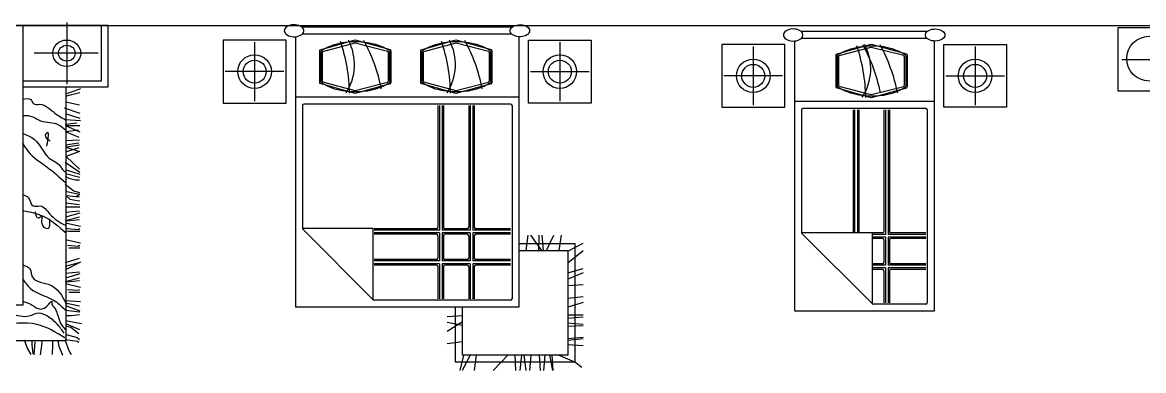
# Model space of a CAD drawing. Header units: inches. Extents: x 9.7 to 52.2, y 13.1 to 37.9.
# Drawn here: x 15.68 to 23.7, y 26.74 to 29.23 of the extents above; entities that cross this region are included whole.
import ezdxf

# ---------------------------------------------------------------- set-up
doc = ezdxf.new("R2010")
doc.units = ezdxf.units.IN
doc.header["$MEASUREMENT"] = 0
doc.layers.add('02', color=2, linetype='Continuous')
doc.layers.add('1', color=1, linetype='Continuous')

msp = doc.modelspace()

# ---------------------------------------------------------------- linework, layer by layer
at = {"layer": '02'}
for p, q in [((15.9983, 29.227), (15.9983, 28.787)), ((19.2061, 29.2049), (19.2182, 29.2083)), ((19.2182, 29.2083), (19.2311, 29.2102)), ((19.2311, 29.2102), (19.2444, 29.2106)), ((19.2444, 29.2106), (19.2575, 29.2095)), ((19.2575, 29.2095), (19.2701, 29.2068)), ((19.2701, 29.2068), (19.2816, 29.2027)), ((16.2947, 29.2056), (13.5712, 29.2056)), ((15.6846, 29.2056), (15.6846, 27.206)), ((16.2481, 28.8096), (16.2481, 29.2056)), ((16.2947, 28.7656), (16.2947, 29.2056)), ((19.1843, 29.1425), (17.682, 29.1425)), ((19.184, 29.1925), (17.6823, 29.1925)), ((19.1715, 29.1717), (19.174, 29.1797)), ((19.1715, 29.1635), (19.1715, 29.1717)), ((19.174, 29.1555), (19.1715, 29.1635)), ((19.174, 29.1797), (19.1789, 29.1873)), ((19.1789, 29.1479), (19.174, 29.1555)), ((19.1789, 29.1873), (19.1861, 29.1942)), ((19.1861, 29.141), (19.1789, 29.1479)), ((19.1861, 29.1942), (19.1953, 29.2002)), ((19.1953, 29.1351), (19.1861, 29.141)), ((19.1953, 29.2002), (19.2061, 29.2049)), ((19.2061, 29.1303), (19.1953, 29.1351)), ((19.2182, 29.1269), (19.2061, 29.1303)), ((19.2311, 29.125), (19.2182, 29.1269)), ((19.2575, 29.1258), (19.2444, 29.1246)), ((19.2701, 29.1284), (19.2575, 29.1258)), ((19.2816, 29.1325), (19.2701, 29.1284)), ((19.2816, 29.2027), (19.2916, 29.1973)), ((19.2916, 29.1379), (19.2816, 29.1325)), ((19.2916, 29.1973), (19.2998, 29.1909)), ((19.2998, 29.1443), (19.2916, 29.1379)), ((19.2998, 29.1909), (19.3059, 29.1836)), ((19.3059, 29.1516), (19.2998, 29.1443)), ((19.3059, 29.1836), (19.3097, 29.1758)), ((19.3097, 29.1595), (19.3059, 29.1516)), ((19.3097, 29.1758), (19.3109, 29.1676)), ((19.3109, 29.1676), (19.3097, 29.1595)), ((22.1559, 29.1621), (21.2542, 29.1621)), ((22.1434, 29.1414), (22.1459, 29.1494)), ((22.1434, 29.1332), (22.1434, 29.1414)), ((22.1459, 29.1251), (22.1434, 29.1332)), ((22.1459, 29.1494), (22.1508, 29.157)), ((22.1508, 29.157), (22.158, 29.1639)), ((22.158, 29.1639), (22.1672, 29.1698)), ((22.1672, 29.1698), (22.178, 29.1746)), ((22.178, 29.1746), (22.1901, 29.178)), ((22.1901, 29.178), (22.203, 29.1799)), ((22.203, 29.1799), (22.2163, 29.1803)), ((22.2163, 29.1803), (22.2294, 29.1791)), ((22.2294, 29.1791), (22.242, 29.1764)), ((22.242, 29.1764), (22.2535, 29.1723)), ((22.2535, 29.1723), (22.2635, 29.167)), ((22.2635, 29.167), (22.2717, 29.1605)), ((22.2717, 29.1605), (22.2778, 29.1533)), ((22.2778, 29.1533), (22.2816, 29.1454)), ((22.2816, 29.1291), (22.2778, 29.1213)), ((22.2816, 29.1454), (22.2828, 29.1373)), ((22.2828, 29.1373), (22.2816, 29.1291)), ((23.5208, 29.1881), (23.5208, 28.7381)), ((23.9708, 29.1881), (23.5208, 29.1881)), ((17.5675, 29.1007), (17.1175, 29.1007)), ((17.1175, 29.1007), (17.1175, 28.6507)), ((17.3425, 29.0859), (17.3425, 28.6654)), ((17.5675, 28.6507), (17.5675, 29.1007)), ((17.6348, 29.125), (17.6348, 27.1925)), ((17.8111, 29.0304), (18.0613, 29.1016)), ((17.8213, 29.0254), (17.8644, 29.0503)), ((17.8315, 29.0202), (18.0613, 29.0816)), ((17.8644, 29.0503), (17.915, 29.0699)), ((17.915, 29.0699), (17.9712, 29.0835)), ((17.9712, 29.0835), (18.0309, 29.0906)), ((18.0309, 29.0906), (18.0918, 29.0909)), ((18.0613, 29.1016), (18.3136, 29.0331)), ((18.0613, 29.0816), (18.2933, 29.0227)), ((18.0918, 29.0909), (18.1517, 29.0844)), ((18.1517, 29.0844), (18.2084, 29.0714)), ((18.2084, 29.0714), (18.2596, 29.0524)), ((18.2596, 29.0524), (18.3034, 29.0279)), ((18.5337, 29.0304), (18.7839, 29.1016)), ((18.5439, 29.0254), (18.587, 29.0503)), ((18.5541, 29.0202), (18.784, 29.0816)), ((18.587, 29.0503), (18.6376, 29.0699)), ((18.6376, 29.0699), (18.6938, 29.0835)), ((18.6938, 29.0835), (18.7535, 29.0906)), ((18.7535, 29.0906), (18.8144, 29.0909)), ((18.7839, 29.1016), (19.0362, 29.0331)), ((18.784, 29.0816), (19.0159, 29.0227)), ((18.8144, 29.0909), (18.8743, 29.0844)), ((18.8743, 29.0844), (18.931, 29.0714)), ((18.931, 29.0714), (18.9822, 29.0524)), ((18.9822, 29.0524), (19.026, 29.0279)), ((19.2444, 29.1246), (19.2311, 29.125)), ((19.2348, 29.1247), (19.2348, 27.1925)), ((19.3021, 29.1007), (19.7521, 29.1007)), ((19.3021, 28.6507), (19.3021, 29.1007)), ((19.5271, 29.0859), (19.5271, 28.6654)), ((19.7521, 29.1007), (19.7521, 28.6507)), ((21.1361, 29.0703), (20.6861, 29.0703)), ((20.6861, 29.0703), (20.6861, 28.6203)), ((20.9111, 29.0556), (20.9111, 28.635)), ((21.1361, 28.6203), (21.1361, 29.0703)), ((21.2067, 29.0946), (21.2067, 27.1721)), ((22.1562, 29.1121), (21.2539, 29.1121)), ((21.5056, 29), (21.7558, 29.0712)), ((21.526, 28.9899), (21.7558, 29.0512)), ((21.6094, 29.0395), (21.6657, 29.0531)), ((21.6657, 29.0531), (21.7254, 29.0602)), ((21.7254, 29.0602), (21.7863, 29.0606)), ((21.7558, 29.0712), (22.0081, 29.0027)), ((21.7558, 29.0512), (21.9878, 28.9923)), ((21.7863, 29.0606), (21.8462, 29.0541)), ((21.8462, 29.0541), (21.9029, 29.0411)), ((22.1508, 29.1175), (22.1459, 29.1251)), ((22.158, 29.1106), (22.1508, 29.1175)), ((22.1672, 29.1047), (22.158, 29.1106)), ((22.178, 29.1), (22.1672, 29.1047)), ((22.1901, 29.0966), (22.178, 29.1)), ((22.203, 29.0946), (22.1901, 29.0966)), ((22.2163, 29.0943), (22.203, 29.0946)), ((22.2067, 29.0944), (22.2067, 27.1621)), ((22.2294, 29.0954), (22.2163, 29.0943)), ((22.242, 29.0981), (22.2294, 29.0954)), ((22.2535, 29.1022), (22.242, 29.0981)), ((22.2635, 29.1076), (22.2535, 29.1022)), ((22.2717, 29.114), (22.2635, 29.1076)), ((22.2778, 29.1213), (22.2717, 29.114)), ((22.274, 29.0703), (22.724, 29.0703)), ((22.274, 28.6203), (22.274, 29.0703)), ((22.499, 29.0556), (22.499, 28.635)), ((22.724, 29.0703), (22.724, 28.6203)), ((16.2223, 29.007), (15.7649, 29.007)), ((17.807, 29.0223), (17.807, 28.7985)), ((17.817, 29.0172), (17.817, 28.8036)), ((17.827, 29.0119), (17.827, 28.8089)), ((18.2978, 29.0143), (18.2978, 28.8065)), ((18.3078, 29.0197), (18.3078, 28.8012)), ((18.3178, 29.0249), (18.3178, 28.7959)), ((18.5296, 29.0223), (18.5296, 28.7985)), ((18.5396, 29.0172), (18.5396, 28.8036)), ((18.5496, 29.0119), (18.5496, 28.8089)), ((19.0204, 29.0143), (19.0204, 28.8065)), ((19.0304, 29.0197), (19.0304, 28.8012)), ((19.0404, 29.0249), (19.0404, 28.7959)), ((21.5015, 28.992), (21.5015, 28.7681)), ((21.5115, 28.9869), (21.5115, 28.7733)), ((21.5158, 28.995), (21.5589, 29.0199)), ((21.5215, 28.9816), (21.5215, 28.7785)), ((21.5589, 29.0199), (21.6094, 29.0395)), ((21.9029, 29.0411), (21.9541, 29.022)), ((21.9541, 29.022), (21.9979, 28.9976)), ((21.9923, 28.9839), (21.9923, 28.7762)), ((22.0023, 28.9893), (22.0023, 28.7708)), ((22.0123, 28.9946), (22.0123, 28.7656)), ((23.9459, 28.9605), (23.5493, 28.9605)), ((15.6881, 28.8096), (15.6881, 28.8096)), ((15.6881, 28.8096), (16.2481, 28.8096)), ((17.5528, 28.8757), (17.1323, 28.8757)), ((19.3169, 28.8757), (19.7374, 28.8757)), ((21.1213, 28.8453), (20.7008, 28.8453)), ((22.2888, 28.8453), (22.7093, 28.8453)), ((15.6881, 28.7656), (16.2947, 28.7656)), ((15.9914, 28.7656), (15.9914, 26.9511)), ((18.0613, 28.7192), (17.8111, 28.7904)), ((17.8644, 28.7706), (17.8213, 28.7954)), ((18.0613, 28.7392), (17.8315, 28.8006)), ((17.915, 28.751), (17.8644, 28.7706)), ((17.9712, 28.7373), (17.915, 28.751)), ((18.0309, 28.7302), (17.9712, 28.7373)), ((18.0918, 28.7299), (18.0309, 28.7302)), ((18.2933, 28.7981), (18.0613, 28.7392)), ((18.3136, 28.7877), (18.0613, 28.7192)), ((18.1517, 28.7364), (18.0918, 28.7299)), ((18.2084, 28.7494), (18.1517, 28.7364)), ((18.2596, 28.7685), (18.2084, 28.7494)), ((18.3034, 28.7929), (18.2596, 28.7685)), ((18.7839, 28.7192), (18.5337, 28.7904)), ((18.587, 28.7706), (18.5439, 28.7954)), ((18.784, 28.7392), (18.5541, 28.8006)), ((18.6376, 28.751), (18.587, 28.7706)), ((18.6938, 28.7373), (18.6376, 28.751)), ((18.7535, 28.7302), (18.6938, 28.7373)), ((18.8144, 28.7299), (18.7535, 28.7302)), ((19.0362, 28.7877), (18.7839, 28.7192)), ((19.0159, 28.7981), (18.784, 28.7392)), ((18.8743, 28.7364), (18.8144, 28.7299)), ((18.931, 28.7494), (18.8743, 28.7364)), ((18.9822, 28.7685), (18.931, 28.7494)), ((19.026, 28.7929), (18.9822, 28.7685)), ((21.7558, 28.6889), (21.5056, 28.7601)), ((21.5589, 28.7402), (21.5158, 28.7651)), ((21.7558, 28.7089), (21.526, 28.7702)), ((21.6094, 28.7206), (21.5589, 28.7402)), ((21.9878, 28.7678), (21.7558, 28.7089)), ((22.0081, 28.7574), (21.7558, 28.6889)), ((21.9541, 28.7381), (21.9029, 28.7191)), ((21.9979, 28.7625), (21.9541, 28.7381)), ((23.5208, 28.7381), (23.9708, 28.7381)), ((15.9914, 28.6602), (16.0893, 28.6393)), ((17.1175, 28.6507), (17.5675, 28.6507)), ((19.2348, 28.6925), (17.6348, 28.6925)), ((19.7521, 28.6507), (19.3021, 28.6507)), ((22.2067, 28.6621), (21.2067, 28.6621)), ((21.6657, 28.707), (21.6094, 28.7206)), ((21.7254, 28.6999), (21.6657, 28.707)), ((21.7863, 28.6996), (21.7254, 28.6999)), ((21.8462, 28.706), (21.7863, 28.6996)), ((21.9029, 28.7191), (21.8462, 28.706)), ((15.9806, 28.6161), (16.0927, 28.5777)), ((15.9865, 28.577), (16.0927, 28.542)), ((17.6848, 28.6325), (17.6848, 27.7566)), ((19.1748, 28.6425), (17.6948, 28.6425)), ((18.6548, 28.6325), (18.6548, 27.7625)), ((18.6648, 28.6325), (18.6648, 27.7425)), ((18.6848, 28.6325), (18.6848, 27.7425)), ((18.6948, 28.6325), (18.6948, 27.7625)), ((18.8748, 28.6325), (18.8748, 27.7625)), ((18.8848, 28.6325), (18.8848, 27.7425)), ((18.9048, 28.6325), (18.9048, 27.7425)), ((18.9148, 28.6325), (18.9148, 27.7625)), ((19.1848, 28.6325), (19.1848, 27.2525)), ((20.6861, 28.6203), (21.1361, 28.6203)), ((21.2567, 28.6021), (21.2567, 27.7263)), ((22.1467, 28.6121), (21.2667, 28.6121)), ((21.6267, 28.6021), (21.6267, 27.7321)), ((21.6367, 28.6021), (21.6367, 27.7263)), ((21.6567, 28.6021), (21.6567, 27.7263)), ((21.6667, 28.6021), (21.6667, 27.7321)), ((21.8467, 28.6021), (21.8467, 27.7321)), ((21.8567, 28.6021), (21.8567, 27.7121)), ((21.8767, 28.6021), (21.8767, 27.7121)), ((21.8867, 28.6021), (21.8867, 27.7321)), ((22.1567, 28.6021), (22.1567, 27.2221)), ((22.724, 28.6203), (22.274, 28.6203)), ((15.9865, 28.5324), (16.0962, 28.5258)), ((15.9865, 28.4989), (16.0694, 28.51)), ((16.0927, 28.4869), (15.993, 28.4869)), ((15.993, 28.4869), (16.0927, 28.4448)), ((16.0824, 28.4577), (15.993, 28.4448)), ((15.993, 28.4448), (16.0859, 28.4059)), ((16.0893, 28.3864), (15.9896, 28.3799)), ((16.0859, 28.3637), (15.9896, 28.3508)), ((16.0893, 28.3508), (15.993, 28.3346)), ((15.993, 28.3346), (16.0893, 28.3054)), ((16.0859, 28.3313), (15.9965, 28.3021)), ((16.0893, 28.3054), (15.993, 28.2697)), ((15.993, 28.2697), (16.0893, 28.1789)), ((15.9862, 28.2276), (16.0927, 28.1562)), ((15.993, 28.1725), (16.0927, 28.1433)), ((15.9862, 28.1271), (16.0137, 28.1141)), ((15.9896, 28.1465), (16.0927, 28.1206)), ((16.0137, 28.1141), (16.0618, 28.1011)), ((16.0618, 28.1011), (16.0893, 28.1011)), ((15.9862, 28.072), (16.048, 28.0233)), ((15.9896, 28.0201), (16.0549, 28.0071)), ((16.048, 28.0233), (16.0893, 28.0104)), ((16.0549, 28.0071), (16.0927, 28.0006)), ((16.0893, 27.9228), (15.9896, 27.9358)), ((16.0893, 27.9779), (15.993, 27.9877)), ((15.993, 27.9877), (16.0205, 27.965)), ((16.0205, 27.965), (16.0721, 27.9552)), ((16.0927, 28.0006), (16.0652, 27.9779)), ((16.0721, 27.9552), (16.0927, 27.952)), ((15.9965, 27.9066), (15.9896, 27.9001)), ((15.9896, 27.871), (16.0893, 27.8807)), ((16.0927, 27.8645), (15.9896, 27.8353)), ((16.0927, 27.9066), (15.9965, 27.9066)), ((16.0893, 27.8353), (15.9862, 27.8094)), ((16.0893, 27.8158), (15.9999, 27.8061)), ((15.9999, 27.7931), (16.0962, 27.7705)), ((15.9862, 27.7607), (16.0033, 27.7542)), ((15.9896, 27.738), (16.0137, 27.7348)), ((16.0033, 27.7542), (16.079, 27.7478)), ((16.0137, 27.7348), (16.0927, 27.7348)), ((16.079, 27.7478), (16.0927, 27.7542)), ((17.6848, 27.7566), (18.1919, 27.7566)), ((18.1919, 27.2454), (17.6878, 27.7495)), ((18.1919, 27.2454), (18.1919, 27.7566)), ((18.6448, 27.7525), (18.199, 27.7525)), ((18.6648, 27.7425), (18.199, 27.7425)), ((18.6648, 27.7225), (18.199, 27.7225)), ((18.6448, 27.7125), (18.199, 27.7125)), ((18.6548, 27.7025), (18.6548, 27.5425)), ((18.6648, 27.7225), (18.6648, 27.5225)), ((18.8848, 27.7425), (18.6848, 27.7425)), ((18.8848, 27.7225), (18.6848, 27.7225)), ((18.6848, 27.7225), (18.6848, 27.5225)), ((18.6948, 27.7025), (18.6948, 27.5425)), ((18.8648, 27.7525), (18.7048, 27.7525)), ((18.8648, 27.7125), (18.7048, 27.7125)), ((18.8748, 27.7025), (18.8748, 27.5425)), ((18.8848, 27.7225), (18.8848, 27.5225)), ((19.1748, 27.7425), (18.9048, 27.7425)), ((19.1748, 27.7225), (18.9048, 27.7225)), ((18.9048, 27.7225), (18.9048, 27.5225)), ((18.9148, 27.7025), (18.9148, 27.5425)), ((19.1748, 27.7525), (18.9248, 27.7525)), ((19.1748, 27.7125), (18.9248, 27.7125)), ((19.2975, 27.7065), (19.2842, 27.5965)), ((19.3993, 27.5965), (19.3194, 27.7065)), ((19.3768, 27.5965), (19.3799, 27.7065)), ((19.3979, 27.7065), (19.4076, 27.5965)), ((19.4305, 27.5965), (19.4835, 27.7065)), ((19.5369, 27.7065), (19.5194, 27.5965)), ((21.2567, 27.7263), (21.7638, 27.7263)), ((21.7638, 27.215), (21.2597, 27.7192)), ((21.7638, 27.215), (21.7638, 27.7263)), ((21.8367, 27.7221), (21.7638, 27.7221)), ((21.8567, 27.7121), (21.7638, 27.7121)), ((21.8567, 27.6921), (21.7638, 27.6921)), ((21.8367, 27.6821), (21.7638, 27.6821)), ((21.8567, 27.6921), (21.8567, 27.4921)), ((22.1467, 27.7121), (21.8767, 27.7121)), ((22.1467, 27.6921), (21.8767, 27.6921)), ((21.8767, 27.6921), (21.8767, 27.4921)), ((22.1467, 27.7221), (21.8967, 27.7221)), ((22.1467, 27.6821), (21.8967, 27.6821)), ((15.9999, 27.6739), (16.0962, 27.6512)), ((16.0033, 27.635), (16.079, 27.6285)), ((16.0137, 27.6155), (16.0927, 27.6155)), ((16.079, 27.6285), (16.0927, 27.635)), ((19.2348, 27.6465), (19.6349, 27.6465)), ((19.5849, 27.5933), (19.6949, 27.6496)), ((19.6349, 27.6465), (19.6349, 26.7989)), ((21.8467, 27.6721), (21.8467, 27.5121)), ((21.8867, 27.6721), (21.8867, 27.5121)), ((15.9896, 27.5102), (16.0893, 27.5426)), ((18.6448, 27.5325), (18.199, 27.5325)), ((18.6648, 27.5225), (18.199, 27.5225)), ((18.8848, 27.5225), (18.6848, 27.5225)), ((18.8648, 27.5325), (18.7048, 27.5325)), ((19.1748, 27.5225), (18.9048, 27.5225)), ((19.1748, 27.5325), (18.9248, 27.5325)), ((19.2348, 27.5965), (19.5849, 27.5965)), ((19.5849, 27.5965), (19.5849, 26.8489)), ((19.6949, 27.5949), (19.5849, 27.5072)), ((15.9896, 27.4843), (16.0962, 27.5135)), ((15.9896, 27.4355), (16.0893, 27.4452)), ((16.0962, 27.5135), (15.993, 27.4616)), ((18.6648, 27.5025), (18.199, 27.5025)), ((18.6448, 27.4925), (18.199, 27.4925)), ((18.6548, 27.4825), (18.6548, 27.2525)), ((18.6648, 27.5025), (18.6648, 27.2525)), ((18.8848, 27.5025), (18.6848, 27.5025)), ((18.6848, 27.5025), (18.6848, 27.2525)), ((18.6948, 27.4825), (18.6948, 27.2525)), ((18.8648, 27.4925), (18.7048, 27.4925)), ((18.8748, 27.4825), (18.8748, 27.2525)), ((18.8848, 27.5025), (18.8848, 27.2525)), ((19.1748, 27.5025), (18.9048, 27.5025)), ((18.9048, 27.5025), (18.9048, 27.2525)), ((18.9148, 27.4825), (18.9148, 27.2525)), ((19.1748, 27.4925), (18.9248, 27.4925)), ((19.5849, 27.4381), (19.6949, 27.4679)), ((21.8367, 27.5021), (21.7638, 27.5021)), ((21.8567, 27.4921), (21.7638, 27.4921)), ((21.8567, 27.4721), (21.7638, 27.4721)), ((21.8367, 27.4621), (21.7638, 27.4621)), ((21.8467, 27.4521), (21.8467, 27.2221)), ((21.8567, 27.4721), (21.8567, 27.2221)), ((22.1467, 27.4921), (21.8767, 27.4921)), ((22.1467, 27.4721), (21.8767, 27.4721)), ((21.8767, 27.4721), (21.8767, 27.2221)), ((21.8867, 27.4521), (21.8867, 27.2221)), ((22.1467, 27.5021), (21.8967, 27.5021)), ((22.1467, 27.4621), (21.8967, 27.4621)), ((16.0893, 27.3998), (15.9862, 27.3739)), ((16.0927, 27.429), (15.9896, 27.3998)), ((16.0893, 27.3804), (15.9999, 27.3707)), ((19.6949, 27.437), (19.5849, 27.393)), ((15.9999, 27.3577), (16.0962, 27.335)), ((16.0033, 27.3188), (16.079, 27.3123)), ((16.0137, 27.2993), (16.0927, 27.2993)), ((16.079, 27.3123), (16.0927, 27.3188)), ((19.5849, 27.3479), (19.6949, 27.3533)), ((15.6846, 27.206), (14.1813, 27.206)), ((15.9862, 27.2229), (16.0893, 27.2002)), ((15.9896, 27.2391), (16.0962, 27.2326)), ((15.9896, 27.2034), (16.0927, 27.1645)), ((19.1748, 27.2425), (18.199, 27.2425)), ((19.5849, 27.2568), (19.6949, 27.2681)), ((19.6949, 27.225), (19.5849, 27.1923)), ((22.1467, 27.2121), (21.7709, 27.2121)), ((15.9896, 27.171), (16.0927, 27.158)), ((15.993, 27.133), (16.0309, 27.133)), ((16.0309, 27.133), (16.0893, 27.1395)), ((19.2348, 27.1925), (17.6348, 27.1925)), ((18.8301, 27.1302), (18.7201, 27.122)), ((18.7801, 26.7989), (18.7801, 27.1925)), ((18.8301, 26.8489), (18.8301, 27.1925)), ((19.5849, 27.1361), (19.6949, 27.138)), ((19.6949, 27.1213), (19.5849, 27.1107)), ((22.2067, 27.1621), (21.2167, 27.1621)), ((15.9896, 27.0973), (16.1031, 27.0746)), ((15.9896, 27.0746), (16.0893, 27.0325)), ((15.9896, 27.0584), (16.0274, 27.0487)), ((16.0274, 27.0487), (16.0859, 27.0033)), ((18.7201, 27.0195), (18.8301, 27.0891)), ((18.7201, 27.0852), (18.8301, 27.0641)), ((19.5849, 27.0801), (19.6949, 27.0713)), ((19.6949, 27.059), (19.5849, 27.053)), ((15.9862, 26.9611), (16.0756, 26.9482)), ((15.993, 26.9968), (16.0721, 26.9741)), ((16.0721, 26.9741), (16.0893, 26.9611)), ((19.5849, 26.969), (19.6949, 26.9785)), ((19.6949, 26.9666), (19.5849, 26.9527)), ((15.9914, 26.9511), (13.8745, 26.9511)), ((15.6939, 26.9579), (15.7145, 26.8995)), ((15.7145, 26.8995), (15.742, 26.8542)), ((15.7489, 26.9547), (15.7489, 26.9222)), ((15.7489, 26.9222), (15.7558, 26.8574)), ((15.7695, 26.9449), (15.7627, 26.8509)), ((15.8177, 26.919), (15.8074, 26.8509)), ((15.8211, 26.9482), (15.8177, 26.919)), ((15.8968, 26.9222), (15.8933, 26.8542)), ((15.8968, 26.9547), (15.8968, 26.9222)), ((15.9346, 26.9547), (15.9415, 26.9125)), ((15.9415, 26.9125), (15.969, 26.8477)), ((15.9896, 26.9482), (16.0102, 26.8866)), ((16.0102, 26.8866), (16.0309, 26.8542)), ((16.0756, 26.9482), (16.0859, 26.9417)), ((18.8301, 26.9434), (18.7201, 26.9301)), ((19.5849, 26.9255), (19.6949, 26.9172)), ((19.6349, 26.7989), (18.7801, 26.7989)), ((18.8131, 26.7389), (18.8404, 26.8489)), ((18.8843, 26.8489), (18.8281, 26.7389)), ((19.5849, 26.8489), (18.8301, 26.8489)), ((18.9167, 26.7389), (18.9315, 26.8489)), ((19.1541, 26.8489), (19.05, 26.7389)), ((19.2123, 26.7389), (19.2075, 26.8489)), ((19.2535, 26.8489), (19.2406, 26.7389)), ((19.2853, 26.7389), (19.2711, 26.8489)), ((19.3203, 26.8489), (19.3109, 26.7389)), ((19.3883, 26.7389), (19.3813, 26.8489)), ((19.4188, 26.8489), (19.4111, 26.7389)), ((19.4768, 26.7388), (19.4563, 26.8489)), ((19.4693, 26.8489), (19.4768, 26.7388)), ((19.6349, 26.7989), (19.5175, 26.8489)), ((19.6849, 26.76), (19.6349, 26.7989))]:
    msp.add_line(p, q, dxfattribs=at)
at = {"layer": '02', "extrusion": (0, 0, -1)}
for p, q in [((17.5962, 29.2068), (17.5847, 29.2027)), ((17.6088, 29.2095), (17.5962, 29.2068)), ((17.6219, 29.2106), (17.6088, 29.2095)), ((17.6352, 29.2102), (17.6219, 29.2106)), ((17.6481, 29.2083), (17.6352, 29.2102)), ((17.6602, 29.2049), (17.6481, 29.2083)), ((17.5566, 29.1758), (17.5554, 29.1676)), ((17.5554, 29.1676), (17.5566, 29.1595)), ((17.5604, 29.1836), (17.5566, 29.1758)), ((17.5566, 29.1595), (17.5604, 29.1516)), ((17.5665, 29.1909), (17.5604, 29.1836)), ((17.5604, 29.1516), (17.5665, 29.1443)), ((17.5747, 29.1973), (17.5665, 29.1909)), ((17.5665, 29.1443), (17.5747, 29.1379)), ((17.5847, 29.2027), (17.5747, 29.1973)), ((17.5747, 29.1379), (17.5847, 29.1325)), ((17.5847, 29.1325), (17.5962, 29.1284)), ((17.5962, 29.1284), (17.6088, 29.1258)), ((17.6088, 29.1258), (17.6219, 29.1246)), ((17.6352, 29.125), (17.6481, 29.1269)), ((17.6481, 29.1269), (17.6602, 29.1303)), ((17.671, 29.2002), (17.6602, 29.2049)), ((17.6602, 29.1303), (17.671, 29.1351)), ((17.6802, 29.1942), (17.671, 29.2002)), ((17.671, 29.1351), (17.6802, 29.141)), ((17.6874, 29.1873), (17.6802, 29.1942)), ((17.6802, 29.141), (17.6874, 29.1479)), ((17.6923, 29.1797), (17.6874, 29.1873)), ((17.6874, 29.1479), (17.6923, 29.1555)), ((17.6948, 29.1717), (17.6923, 29.1797)), ((17.6923, 29.1555), (17.6948, 29.1635)), ((17.6948, 29.1635), (17.6948, 29.1717)), ((21.1285, 29.1454), (21.1273, 29.1373)), ((21.1273, 29.1373), (21.1285, 29.1291)), ((21.1323, 29.1533), (21.1285, 29.1454)), ((21.1285, 29.1291), (21.1323, 29.1213)), ((21.1384, 29.1605), (21.1323, 29.1533)), ((21.1466, 29.167), (21.1384, 29.1605)), ((21.1566, 29.1723), (21.1466, 29.167)), ((21.1681, 29.1764), (21.1566, 29.1723)), ((21.1807, 29.1791), (21.1681, 29.1764)), ((21.1938, 29.1803), (21.1807, 29.1791)), ((21.2071, 29.1799), (21.1938, 29.1803)), ((21.22, 29.178), (21.2071, 29.1799)), ((21.2321, 29.1746), (21.22, 29.178)), ((21.2429, 29.1698), (21.2321, 29.1746)), ((21.2521, 29.1639), (21.2429, 29.1698)), ((21.2593, 29.157), (21.2521, 29.1639)), ((21.2642, 29.1494), (21.2593, 29.157)), ((21.2667, 29.1414), (21.2642, 29.1494)), ((21.2642, 29.1251), (21.2667, 29.1332)), ((21.2667, 29.1332), (21.2667, 29.1414)), ((17.6219, 29.1246), (17.6352, 29.125)), ((21.1323, 29.1213), (21.1384, 29.114)), ((21.1384, 29.114), (21.1466, 29.1076)), ((21.1466, 29.1076), (21.1566, 29.1022)), ((21.1566, 29.1022), (21.1681, 29.0981)), ((21.1681, 29.0981), (21.1807, 29.0954)), ((21.1807, 29.0954), (21.1938, 29.0943)), ((21.1938, 29.0943), (21.2071, 29.0946)), ((21.2071, 29.0946), (21.22, 29.0966)), ((21.22, 29.0966), (21.2321, 29.1)), ((21.2321, 29.1), (21.2429, 29.1047)), ((21.2429, 29.1047), (21.2521, 29.1106)), ((21.2521, 29.1106), (21.2593, 29.1175)), ((21.2593, 29.1175), (21.2642, 29.1251))]:
    msp.add_line(p, q, dxfattribs=at)
at = {"layer": '02'}
for centre, radius in [((23.7442, 28.9684), 0.16), ((17.3425, 28.8757), 0.1201), ((19.5271, 28.8757), 0.1201), ((20.9111, 28.8453), 0.1201), ((22.499, 28.8453), 0.1201), ((17.3425, 28.8757), 0.0821), ((19.5271, 28.8757), 0.0821), ((20.9111, 28.8453), 0.0821), ((22.499, 28.8453), 0.0821)]:
    msp.add_circle(centre, radius, dxfattribs=at)
for centre, radius, start, end in [((16.7835, 28.6964), 1.2389, 1.12977, 18.5779), ((17.6869, 28.9262), 0.3706, 326.81259, 27.86522), ((17.0815, 28.5232), 1.1905, 11.13898, 28.88778), ((17.5061, 28.6964), 1.2389, 1.12977, 18.5779), ((18.4095, 28.9262), 0.3706, 326.81259, 27.86522), ((17.8041, 28.5232), 1.1905, 11.13898, 28.88778), ((20.478, 28.6661), 1.2389, 1.12977, 18.5779), ((21.3814, 28.8958), 0.3706, 326.81259, 27.86522), ((20.6534, 28.4929), 1.1905, 11.13898, 28.88778), ((20.776, 28.4929), 1.1905, 11.13898, 28.88778), ((17.817, 29.0223), 0.01, 126.27238, 180), ((17.827, 29.0172), 0.01, 125.07076, 180), ((17.837, 29.0119), 0.01, 123.83343, 180), ((18.2878, 29.0143), 0.01, 0, 57.15701), ((18.2978, 29.0197), 0.01, 0, 55.93269), ((18.3078, 29.0249), 0.01, 0, 54.7419), ((18.5396, 29.0223), 0.01, 126.27238, 180), ((18.5496, 29.0172), 0.01, 125.07076, 180), ((18.5596, 29.0119), 0.01, 123.83343, 180), ((19.0104, 29.0143), 0.01, 0, 57.15701), ((19.0204, 29.0197), 0.01, 0, 55.93269), ((19.0304, 29.0249), 0.01, 0, 54.7419), ((21.5115, 28.992), 0.01, 126.27238, 180), ((21.5215, 28.9869), 0.01, 125.07076, 180), ((21.5315, 28.9816), 0.01, 123.83343, 180), ((21.9823, 28.9839), 0.01, 0, 57.15701), ((21.9923, 28.9893), 0.01, 0, 55.93269), ((22.0023, 28.9946), 0.01, 0, 54.7419), ((17.837, 28.8089), 0.01, 180, 236.16659), ((18.2878, 28.8065), 0.01, 302.84317, 0), ((18.5596, 28.8089), 0.01, 180, 236.16659), ((19.0104, 28.8065), 0.01, 302.84317, 0), ((17.817, 28.7985), 0.01, 180, 233.72762), ((17.827, 28.8036), 0.01, 180, 234.92924), ((18.2978, 28.8012), 0.01, 304.06731, 0), ((18.3078, 28.7959), 0.01, 305.2581, 0), ((18.5396, 28.7985), 0.01, 180, 233.72762), ((18.5496, 28.8036), 0.01, 180, 234.92924), ((19.0204, 28.8012), 0.01, 304.06731, 0), ((19.0304, 28.7959), 0.01, 305.2581, 0), ((21.5115, 28.7681), 0.01, 180, 233.72762), ((21.5215, 28.7733), 0.01, 180, 234.92924), ((21.5315, 28.7785), 0.01, 180, 236.16659), ((21.9823, 28.7762), 0.01, 302.84317, 0), ((21.9923, 28.7708), 0.01, 304.06731, 0), ((22.0023, 28.7656), 0.01, 305.2581, 0), ((17.6948, 28.6325), 0.01, 90, 180), ((19.1748, 28.6325), 0.01, 0, 90), ((21.2667, 28.6021), 0.01, 90, 180), ((22.1467, 28.6021), 0.01, 0, 90), ((18.6448, 27.7625), 0.01, 270, 0), ((18.7048, 27.7625), 0.01, 180, 270), ((18.8648, 27.7625), 0.01, 270, 0), ((18.9248, 27.7625), 0.01, 180, 270), ((17.6948, 27.7566), 0.01, 180, 225), ((18.6448, 27.7025), 0.01, 0, 90), ((18.7048, 27.7025), 0.01, 90, 180), ((18.8648, 27.7025), 0.01, 0, 90), ((18.9248, 27.7025), 0.01, 90, 180), ((21.2667, 27.7263), 0.01, 180, 225), ((21.6167, 27.7321), 0.01, 324.14143, 0), ((21.6767, 27.7321), 0.01, 180, 215.85857), ((21.8367, 27.7321), 0.01, 270, 0), ((21.8367, 27.6721), 0.01, 0, 90), ((21.8967, 27.7321), 0.01, 180, 270), ((21.8967, 27.6721), 0.01, 90, 180), ((18.6448, 27.5425), 0.01, 270, 0), ((18.7048, 27.5425), 0.01, 180, 270), ((18.8648, 27.5425), 0.01, 270, 0), ((18.9248, 27.5425), 0.01, 180, 270), ((18.6448, 27.4825), 0.01, 0, 90), ((18.7048, 27.4825), 0.01, 90, 180), ((18.8648, 27.4825), 0.01, 0, 90), ((18.9248, 27.4825), 0.01, 90, 180), ((21.8367, 27.5121), 0.01, 270, 0), ((21.8367, 27.4521), 0.01, 0, 90), ((21.8967, 27.5121), 0.01, 180, 270), ((21.8967, 27.4521), 0.01, 90, 180), ((18.199, 27.2525), 0.01, 225, 270), ((19.1748, 27.2525), 0.01, 270, 0), ((21.7709, 27.2221), 0.01, 225, 270), ((22.1467, 27.2221), 0.01, 270, 0), ((21.2167, 27.1721), 0.01, 180, 270)]:
    msp.add_arc(centre, radius, start, end, dxfattribs=at)
for major_axis in [(0.0998, 0), (0.0599, 0)]:
    msp.add_ellipse((15.9983, 29.007), major_axis=major_axis, ratio=0.942861, dxfattribs=at)
for points, knots in [([(16.0962, 28.7528), (16.0678, 28.7418), (16.0333, 28.7285), (15.9977, 28.7186), (15.9914, 28.7169)], [0, 0, 0, 0, 98.452083, 119.481049, 119.481049, 119.481049, 119.481049]), ([(15.6828, 28.6794), (15.7052, 28.6833), (15.7424, 28.6899), (15.7576, 28.6365), (15.8387, 28.6514), (15.9019, 28.5799), (15.9658, 28.5442), (15.993, 28.529)], [0, 0, 0, 0, 61.886907, 102.717887, 145.699352, 284.082577, 386.765171, 386.765171, 386.765171, 386.765171]), ([(16.0927, 28.7236), (16.0672, 28.7175), (16.0334, 28.7095), (15.9996, 28.7015), (15.9914, 28.6996)], [0, 0, 0, 0, 84.638756, 111.94623, 111.94623, 111.94623, 111.94623]), ([(15.6828, 28.5624), (15.701, 28.5625), (15.7475, 28.5626), (15.8217, 28.5069), (15.9255, 28.5166), (15.9732, 28.4723), (15.9885, 28.458)], [0, 0, 0, 0, 57.155505, 146.33427, 287.936209, 355.396728, 355.396728, 355.396728, 355.396728]), ([(15.6873, 28.4329), (15.7161, 28.4213), (15.8008, 28.387), (15.8377, 28.2603), (15.9404, 28.2226), (15.9658, 28.1753), (15.9834, 28.1609), (15.993, 28.1531)], [0, 0, 0, 0, 97.73655, 287.59661, 389.176293, 423.403759, 463.679181, 463.679181, 463.679181, 463.679181]), ([(15.8563, 28.3425), (15.8664, 28.3985), (15.8787, 28.4664), (15.8318, 28.4093), (15.8598, 28.3932), (15.8799, 28.3816)], [0, 0, 0, 0, 107.853607, 130.728419, 189.220329, 189.220329, 189.220329, 189.220329]), ([(15.6828, 28.3661), (15.6951, 28.3444), (15.7351, 28.2733), (15.8611, 28.1981), (15.9458, 28.121), (15.9885, 28.0821)], [0, 0, 0, 0, 83.02987, 271.460712, 463.033803, 463.033803, 463.033803, 463.033803]), ([(15.6828, 27.9943), (15.698, 27.991), (15.7393, 27.9818), (15.7393, 27.8994), (15.8294, 27.929), (15.8826, 27.8346), (15.949, 27.7986), (15.9885, 27.7771)], [0, 0, 0, 0, 46.747668, 127.438174, 179.649794, 280.561838, 429.605131, 429.605131, 429.605131, 429.605131]), ([(15.6917, 27.8816), (15.7375, 27.8718), (15.8532, 27.8471), (15.9403, 27.7696), (15.993, 27.7228)], [0, 0, 0, 0, 148.665024, 375.555892, 375.555892, 375.555892, 375.555892]), ([(15.874, 27.8233), (15.8763, 27.7883), (15.8804, 27.7249), (15.8044, 27.7826), (15.8354, 27.8552), (15.7831, 27.8132), (15.7773, 27.8494), (15.7734, 27.8736)], [0, 0, 0, 0, 83.446591, 150.887818, 201.642461, 230.015204, 286.760644, 286.760644, 286.760644, 286.760644]), ([(15.6828, 27.4935), (15.7081, 27.4864), (15.7419, 27.477), (15.7448, 27.372), (15.9152, 27.3728), (15.9664, 27.2719), (15.9974, 27.2107)], [0, 0, 0, 0, 72.452259, 96.654751, 238.891674, 457.694643, 457.694643, 457.694643, 457.694643]), ([(15.6873, 27.3861), (15.7023, 27.3652), (15.7587, 27.2864), (15.9014, 27.2631), (15.9691, 27.1899), (15.9885, 27.1689)], [0, 0, 0, 0, 84.509057, 318.247438, 412.223408, 412.223408, 412.223408, 412.223408]), ([(15.9841, 26.9722), (15.9197, 27.0124), (15.775, 27.1027), (15.4979, 27.0504), (15.3015, 27.1053), (15.1427, 27.115), (15.0516, 27.1694), (14.8672, 27.145), (14.7393, 27.1344), (14.5947, 27.2464), (14.4374, 27.1704), (14.3014, 27.1412), (14.2459, 27.1814), (14.0324, 27.1554), (13.9028, 27.2336), (13.8747, 27.2506)], [0, 0, 0, 0, 239.874704, 538.942419, 850.40885, 893.390315, 1047.998294, 1176.505142, 1461.335069, 1556.383856, 1787.239608, 1992.921623, 2144.058156, 2526.415754, 2632.714505, 2632.714505, 2632.714505, 2632.714505]), ([(15.6828, 27.2357), (15.7013, 27.2295), (15.7691, 27.2067), (15.8171, 27.1405), (15.898, 27.2495), (15.885, 27.2088), (15.9182, 27.1874), (15.9248, 27.1512), (15.9407, 27.1206), (15.9498, 27.0756), (15.9726, 27.0491), (15.9885, 27.0307)], [0, 0, 0, 0, 61.704568, 227.01657, 280.717118, 309.196128, 350.027046, 390.581212, 431.13529, 465.690367, 544.687892, 544.687892, 544.687892, 544.687892]), ([(15.9797, 27.0056), (15.9642, 27.0271), (15.9312, 27.0731), (15.87, 27.1257), (15.7847, 27.1618), (15.7315, 27.1103), (15.6071, 27.1356), (15.5415, 27.1799), (15.5145, 27.1982)], [0, 0, 0, 0, 88.29004, 189.202116, 261.654378, 382.666941, 535.516231, 642.180733, 642.180733, 642.180733, 642.180733])]:
    msp.add_open_spline(points, degree=3, knots=knots, dxfattribs=at)
at = {"layer": '1'}
msp.add_line((10.0745, 29.2056), (30.4007, 29.2056), dxfattribs=at)

doc.saveas('drawing.dxf')
